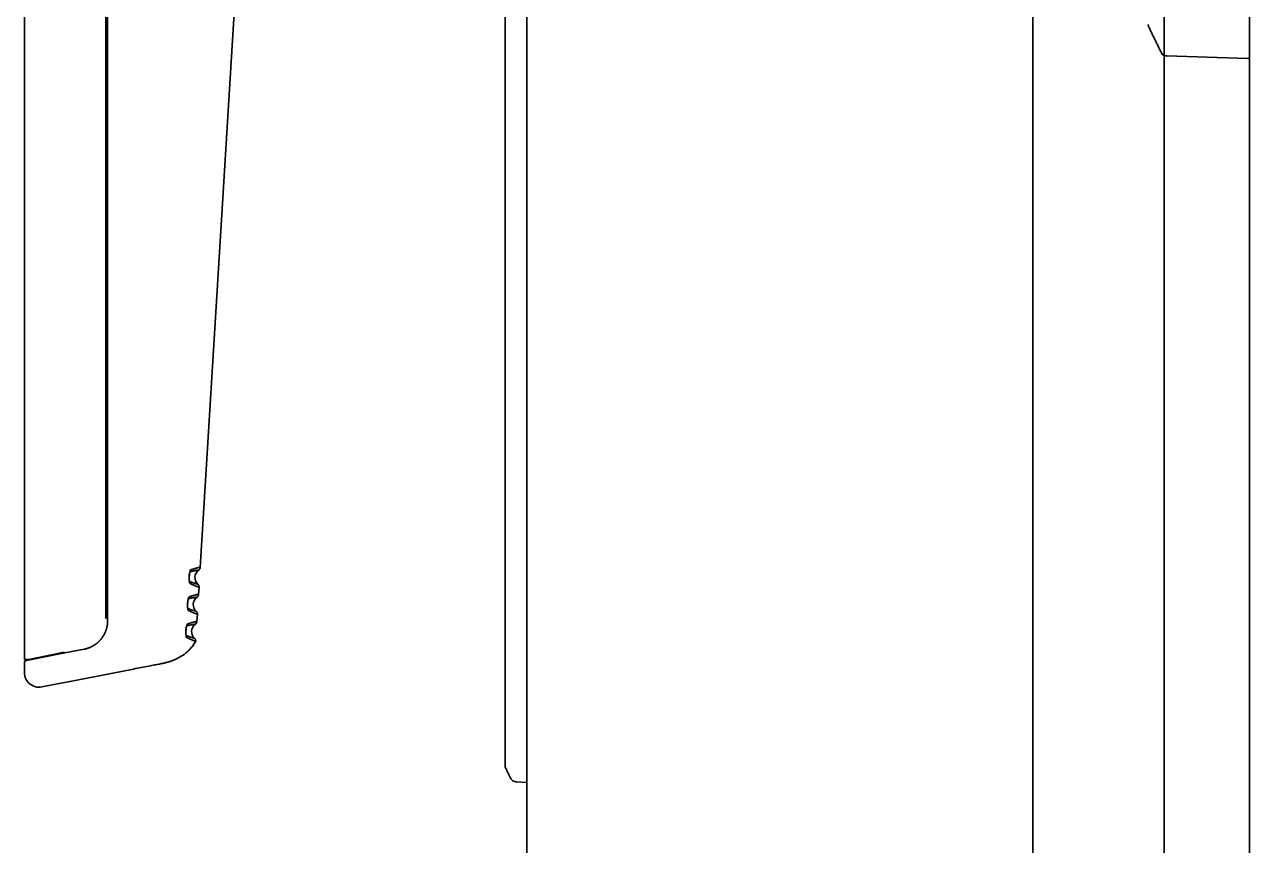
# Model space of a CAD drawing. Header units: inches. Extents: x 786 to 5593, y 691 to 5024.
# Drawn here: x 2058.7 to 2228.2, y 2994.7 to 3108.3 of the extents above; entities that cross this region are included whole.
import ezdxf

# ---------------------------------------------------------------- set-up
doc = ezdxf.new("R2010")
doc.units = ezdxf.units.IN
doc.layers.add('1', color=7, linetype='Continuous', true_color=0xffffff)

msp = doc.modelspace()

# ---------------------------------------------------------------- linework, layer by layer
at = {"layer": '1', "color": 7, "linetype": 'Continuous', "lineweight": 35}
for p, q in [((2128.22, 2811.65), (2128.22, 3496.16)), ((2198.22, 2811.65), (2198.22, 3496.16)), ((2228.22, 2767.25), (2228.22, 3482.86)), ((2216.42, 3221.73), (2216.42, 2913.65)), ((2058.72, 3020.45), (2058.72, 3196.15)), ((2069.97, 3190.51), (2069.97, 3026.09)), ((2069.99, 3190.51), (2069.99, 3026.09)), ((2070.22, 3190.25), (2070.22, 3025.78)), ((2125.22, 3014.79), (2125.22, 3176.24)), ((2083.04, 3033.17), (2088.64, 3124.83)), ((2227.96, 3103.58), (2216.8, 3103.97)), ((2125.16, 3061.03), (2125.22, 3061.03)), ((2125.16, 3052.45), (2125.22, 3052.45)), ((2125.16, 3052.43), (2125.22, 3052.43)), ((2125.16, 3036.55), (2125.22, 3036.55)), ((2082.81, 3029.43), (2082.87, 3030.45)), ((2082.58, 3025.68), (2082.64, 3026.71)), ((2064.2, 3021.42), (2059.31, 3020.45)), ((2059.45, 3020.39), (2064.31, 3021.33)), ((2066.98, 3021.85), (2064.31, 3021.33)), ((2058.72, 3020.45), (2059.31, 3020.45)), ((2058.72, 3020), (2058.72, 3018.6)), ((2059.45, 3020.39), (2058.96, 3020.3)), ((2073.82, 3019.11), (2065.96, 3017.58)), ((2065.96, 3017.58), (2061.1, 3016.64)), ((2125.22, 3007.47), (2125.22, 3014.79)), ((2125.22, 3012.33), (2125.16, 3012.33)), ((2125.16, 3007.94), (2125.22, 3007.94)), ((2128.22, 3003.41), (2126.81, 3003.48))]:
    msp.add_line(p, q, dxfattribs=at)
for centre, radius, start, end in [((2216.54, 3104.47), 0.5, 206.1336, 268), ((2227.97, 3103.83), 0.25, 268, 0), ((2083.55, 3031.77), 1.25, 125.4793, 227.4932), ((2083.32, 3028.03), 1.25, 125.4793, 227.4932), ((2083.09, 3024.29), 1.25, 125.4793, 227.4932), ((2059.02, 3020), 0.3, 101, 180), ((2060.72, 3018.6), 2, 180, 281)]:
    msp.add_arc(centre, radius, start, end, dxfattribs=at)
for points, degree in [([(2214.22, 3108.28), (2214.21, 3108.04), (2214.34, 3107.84)], 2), ([(2214.31, 3107.87), (2215.2, 3106.05), (2216.1, 3104.23)], 2), ([(2077.85, 3019.89), (2081.07, 3020.57), (2082.41, 3022.96)], 2), ([(2077.85, 3019.89), (2077.74, 3019.87), (2077.44, 3019.81), (2076.75, 3019.68), (2075.89, 3019.51), (2074.88, 3019.32), (2074.18, 3019.18), (2073.82, 3019.11)], 3), ([(2125.32, 3005.36), (2125.96, 3004.04)], 1)]:
    msp.add_open_spline(points, degree=degree, dxfattribs=at)
for points, knots in [([(2216.8, 3103.97), (2216.75, 3103.97), (2216.71, 3103.97), (2216.57, 3103.97), (2216.52, 3103.97), (2216.52, 3103.97)], [0, 0, 0, 0, 0.241525, 0.241525, 1, 1, 1, 1]), ([(2081.66, 3032.58), (2081.66, 3032.58), (2081.65, 3032.57), (2081.65, 3032.57), (2081.65, 3032.57), (2081.65, 3032.57), (2081.64, 3032.57), (2081.64, 3032.57), (2081.64, 3032.56), (2081.64, 3032.56), (2081.64, 3032.56), (2081.63, 3032.56), (2081.63, 3032.55), (2081.63, 3032.55), (2081.63, 3032.54), (2081.62, 3032.54), (2081.62, 3032.54), (2081.62, 3032.53), (2081.62, 3032.53), (2081.61, 3032.52), (2081.61, 3032.52), (2081.61, 3032.51), (2081.6, 3032.51), (2081.6, 3032.5), (2081.6, 3032.49), (2081.6, 3032.49), (2081.59, 3032.48), (2081.59, 3032.47), (2081.59, 3032.47), (2081.59, 3032.46), (2081.58, 3032.45), (2081.58, 3032.45), (2081.58, 3032.44), (2081.58, 3032.43), (2081.57, 3032.42), (2081.57, 3032.41), (2081.57, 3032.41), (2081.57, 3032.4), (2081.56, 3032.39), (2081.56, 3032.38), (2081.56, 3032.37), (2081.55, 3032.33), (2081.53, 3032.26), (2081.52, 3032.15), (2081.5, 3032.03), (2081.49, 3031.9), (2081.49, 3031.78), (2081.49, 3031.66), (2081.49, 3031.54), (2081.5, 3031.47), (2081.5, 3031.43), (2081.51, 3031.41), (2081.51, 3031.39), (2081.51, 3031.37), (2081.52, 3031.36), (2081.52, 3031.34), (2081.52, 3031.33), (2081.53, 3031.32), (2081.53, 3031.3), (2081.53, 3031.29), (2081.54, 3031.28), (2081.54, 3031.27), (2081.54, 3031.26), (2081.55, 3031.25), (2081.55, 3031.25), (2081.56, 3031.24), (2081.56, 3031.23), (2081.57, 3031.23), (2081.57, 3031.22), (2081.57, 3031.22), (2081.57, 3031.22)], [0, 0, 0, 0, 0.006014, 0.012012, 0.017995, 0.023965, 0.029923, 0.035871, 0.041809, 0.04774, 0.053663, 0.059582, 0.065497, 0.07141, 0.077322, 0.083234, 0.089148, 0.095065, 0.100986, 0.106913, 0.112847, 0.11879, 0.124742, 0.130704, 0.136679, 0.142667, 0.148669, 0.154687, 0.160722, 0.166774, 0.172846, 0.178937, 0.18505, 0.191185, 0.197343, 0.203525, 0.209732, 0.215965, 0.222225, 0.228513, 0.234831, 0.241177, 0.306172, 0.369923, 0.434708, 0.503216, 0.570835, 0.634921, 0.698038, 0.762347, 0.774764, 0.787076, 0.799289, 0.81141, 0.823447, 0.835409, 0.847303, 0.859138, 0.870923, 0.882667, 0.894379, 0.906069, 0.917747, 0.929423, 0.941106, 0.952808, 0.964538, 0.976307, 0.988124, 1, 1, 1, 1]), ([(2081.75, 3032.84), (2081.75, 3032.84), (2081.74, 3032.84), (2081.74, 3032.84), (2081.74, 3032.84), (2081.73, 3032.84), (2081.73, 3032.83), (2081.73, 3032.83), (2081.73, 3032.83), (2081.72, 3032.82), (2081.72, 3032.82), (2081.72, 3032.82), (2081.71, 3032.81), (2081.71, 3032.81), (2081.71, 3032.81), (2081.7, 3032.8), (2081.7, 3032.8), (2081.7, 3032.79), (2081.7, 3032.79), (2081.69, 3032.78), (2081.68, 3032.76), (2081.67, 3032.74), (2081.66, 3032.71), (2081.65, 3032.69), (2081.64, 3032.66), (2081.63, 3032.62), (2081.62, 3032.58), (2081.6, 3032.52), (2081.58, 3032.41), (2081.56, 3032.28), (2081.54, 3032.17), (2081.54, 3032.1), (2081.53, 3032.04), (2081.53, 3031.98), (2081.52, 3031.94), (2081.52, 3031.88), (2081.51, 3031.8), (2081.51, 3031.68), (2081.51, 3031.57), (2081.51, 3031.46), (2081.52, 3031.38), (2081.52, 3031.31), (2081.53, 3031.25), (2081.54, 3031.2), (2081.55, 3031.15), (2081.55, 3031.11), (2081.56, 3031.07), (2081.57, 3031.05), (2081.58, 3031.02), (2081.58, 3031.01), (2081.59, 3031), (2081.6, 3030.99), (2081.6, 3030.98), (2081.61, 3030.97), (2081.61, 3030.96), (2081.62, 3030.96), (2081.63, 3030.95), (2081.63, 3030.95), (2081.63, 3030.95)], [0, 0, 0, 0, 0.005436, 0.010843, 0.016224, 0.021579, 0.026909, 0.032217, 0.037502, 0.042767, 0.048013, 0.053239, 0.058449, 0.063642, 0.06882, 0.073984, 0.079134, 0.084272, 0.089399, 0.094515, 0.112726, 0.130866, 0.148959, 0.167029, 0.178431, 0.204469, 0.227274, 0.242355, 0.301657, 0.370744, 0.401155, 0.42821, 0.451917, 0.472287, 0.489333, 0.503063, 0.533121, 0.576902, 0.634503, 0.669215, 0.701872, 0.732439, 0.760898, 0.785344, 0.809729, 0.834074, 0.858412, 0.882789, 0.895773, 0.908459, 0.920854, 0.932966, 0.944802, 0.956368, 0.967667, 0.978705, 0.989482, 1, 1, 1, 1]), ([(2082.83, 3032.79), (2082.83, 3032.79), (2082.83, 3032.79), (2082.83, 3032.79), (2082.83, 3032.79), (2082.83, 3032.79), (2082.83, 3032.79), (2082.82, 3032.79), (2082.82, 3032.79), (2082.82, 3032.79), (2082.82, 3032.79), (2082.82, 3032.79), (2082.82, 3032.79), (2082.81, 3032.79), (2082.81, 3032.79), (2082.81, 3032.79), (2082.8, 3032.79), (2082.8, 3032.79), (2082.8, 3032.79), (2082.79, 3032.79), (2082.79, 3032.79), (2082.78, 3032.79), (2082.78, 3032.79), (2082.77, 3032.79), (2082.77, 3032.79), (2082.76, 3032.79), (2082.76, 3032.79), (2082.75, 3032.79), (2082.74, 3032.78), (2082.74, 3032.78), (2082.73, 3032.78), (2082.72, 3032.78), (2082.72, 3032.78), (2082.71, 3032.78), (2082.7, 3032.78), (2082.69, 3032.78), (2082.68, 3032.78), (2082.68, 3032.78), (2082.67, 3032.78), (2082.66, 3032.77), (2082.65, 3032.77), (2082.64, 3032.77), (2082.62, 3032.77), (2082.6, 3032.77), (2082.57, 3032.76), (2082.55, 3032.76), (2082.53, 3032.76), (2082.5, 3032.75), (2082.47, 3032.75), (2082.44, 3032.74), (2082.42, 3032.74), (2082.39, 3032.74), (2082.35, 3032.73), (2082.32, 3032.72), (2082.29, 3032.72), (2082.26, 3032.71), (2082.22, 3032.71), (2082.19, 3032.7), (2082.15, 3032.69), (2082.11, 3032.68), (2082.08, 3032.68), (2082.04, 3032.67), (2082, 3032.66), (2081.96, 3032.65), (2081.92, 3032.64), (2081.87, 3032.63), (2081.83, 3032.62), (2081.79, 3032.61), (2081.75, 3032.6), (2081.7, 3032.59), (2081.67, 3032.58), (2081.66, 3032.58)], [0, 0, 0, 0, 0.009914, 0.01984, 0.029779, 0.039731, 0.049695, 0.059673, 0.069662, 0.079665, 0.08968, 0.099708, 0.109748, 0.119802, 0.129868, 0.139946, 0.150037, 0.160141, 0.170258, 0.180387, 0.190529, 0.200683, 0.21085, 0.22103, 0.231222, 0.241427, 0.251645, 0.261875, 0.272118, 0.282373, 0.292641, 0.302922, 0.313215, 0.323521, 0.333839, 0.34417, 0.354514, 0.36487, 0.375239, 0.38562, 0.396014, 0.406421, 0.427901, 0.44931, 0.470645, 0.491909, 0.5131, 0.534218, 0.555264, 0.576238, 0.597139, 0.617967, 0.638724, 0.659408, 0.680019, 0.700558, 0.721025, 0.74142, 0.761743, 0.781993, 0.802171, 0.822277, 0.842311, 0.862274, 0.882164, 0.901982, 0.921729, 0.941404, 0.961008, 0.980539, 1, 1, 1, 1]), ([(2083.04, 3033.17), (2083.04, 3033.17), (2083.03, 3033.17), (2083.01, 3033.17), (2082.97, 3033.17), (2082.93, 3033.16), (2082.9, 3033.16), (2082.87, 3033.16), (2082.84, 3033.15), (2082.81, 3033.15), (2082.78, 3033.14), (2082.75, 3033.13), (2082.71, 3033.13), (2082.67, 3033.12), (2082.61, 3033.1), (2082.54, 3033.08), (2082.48, 3033.07), (2082.43, 3033.05), (2082.37, 3033.04), (2082.32, 3033.02), (2082.26, 3033), (2082.2, 3032.98), (2082.15, 3032.97), (2082.09, 3032.95), (2082.04, 3032.93), (2081.99, 3032.92), (2081.94, 3032.9), (2081.89, 3032.89), (2081.84, 3032.87), (2081.79, 3032.86), (2081.76, 3032.85), (2081.75, 3032.84)], [0, 0, 0, 0, 0.063616, 0.146789, 0.247998, 0.288909, 0.327071, 0.362475, 0.395117, 0.42499, 0.452091, 0.476419, 0.497971, 0.535514, 0.577254, 0.62319, 0.654872, 0.686334, 0.717576, 0.748599, 0.777126, 0.804516, 0.830769, 0.855887, 0.879872, 0.902723, 0.924442, 0.94503, 0.964485, 0.982809, 1, 1, 1, 1]), ([(2082.82, 3032.79), (2082.86, 3032.81), (2082.91, 3032.86), (2082.98, 3032.96), (2083.03, 3033.08), (2083.04, 3033.15), (2083.04, 3033.19)], [0, 0, 0, 0, 0.247554, 0.501069, 0.754118, 1, 1, 1, 1]), ([(2081.57, 3031.22), (2081.58, 3031.22), (2081.6, 3031.21), (2081.62, 3031.2), (2081.64, 3031.19), (2081.67, 3031.18), (2081.69, 3031.17), (2081.71, 3031.17), (2081.74, 3031.16), (2081.76, 3031.15), (2081.78, 3031.14), (2081.8, 3031.13), (2081.82, 3031.12), (2081.84, 3031.11), (2081.87, 3031.11), (2081.89, 3031.1), (2081.91, 3031.09), (2081.93, 3031.08), (2081.95, 3031.08), (2081.97, 3031.07), (2081.99, 3031.06), (2082.01, 3031.05), (2082.03, 3031.05), (2082.05, 3031.04), (2082.07, 3031.03), (2082.09, 3031.03), (2082.11, 3031.02), (2082.12, 3031.02), (2082.14, 3031.01), (2082.16, 3031), (2082.18, 3031), (2082.2, 3030.99), (2082.21, 3030.99), (2082.23, 3030.98), (2082.25, 3030.98), (2082.26, 3030.97), (2082.28, 3030.97), (2082.29, 3030.96), (2082.31, 3030.96), (2082.32, 3030.95), (2082.34, 3030.95), (2082.35, 3030.94), (2082.37, 3030.94), (2082.38, 3030.94), (2082.4, 3030.93), (2082.41, 3030.93), (2082.42, 3030.92), (2082.44, 3030.92), (2082.45, 3030.92), (2082.46, 3030.91), (2082.47, 3030.91), (2082.49, 3030.91), (2082.5, 3030.9), (2082.52, 3030.9), (2082.54, 3030.89), (2082.55, 3030.89), (2082.57, 3030.88), (2082.59, 3030.88), (2082.6, 3030.88), (2082.62, 3030.87), (2082.63, 3030.87), (2082.64, 3030.87), (2082.65, 3030.86), (2082.66, 3030.86), (2082.67, 3030.86), (2082.68, 3030.86), (2082.69, 3030.86), (2082.69, 3030.85), (2082.7, 3030.85), (2082.7, 3030.85), (2082.71, 3030.85), (2082.71, 3030.85), (2082.71, 3030.85), (2082.71, 3030.85), (2082.71, 3030.85)], [0, 0, 0, 0, 0.010633, 0.021283, 0.03195, 0.042635, 0.053337, 0.064056, 0.074792, 0.085546, 0.096317, 0.107105, 0.117911, 0.128734, 0.139574, 0.150432, 0.161307, 0.1722, 0.18311, 0.194037, 0.204982, 0.215944, 0.226924, 0.237921, 0.248936, 0.259968, 0.271017, 0.282084, 0.293169, 0.304271, 0.31539, 0.326527, 0.337681, 0.348853, 0.360042, 0.371249, 0.382473, 0.393715, 0.404975, 0.416252, 0.427546, 0.438858, 0.450187, 0.461534, 0.472899, 0.484281, 0.49568, 0.507097, 0.518532, 0.529984, 0.541453, 0.55294, 0.564445, 0.585465, 0.606457, 0.627421, 0.648358, 0.669267, 0.690148, 0.711001, 0.731826, 0.752623, 0.773392, 0.794134, 0.814847, 0.835532, 0.856189, 0.876818, 0.897419, 0.917992, 0.938536, 0.959052, 0.97954, 1, 1, 1, 1]), ([(2081.63, 3030.95), (2081.64, 3030.94), (2081.65, 3030.94), (2081.68, 3030.92), (2081.7, 3030.91), (2081.73, 3030.9), (2081.76, 3030.89), (2081.79, 3030.87), (2081.82, 3030.86), (2081.84, 3030.85), (2081.88, 3030.83), (2081.91, 3030.82), (2081.94, 3030.8), (2081.97, 3030.79), (2082, 3030.77), (2082.03, 3030.76), (2082.07, 3030.74), (2082.1, 3030.73), (2082.14, 3030.71), (2082.17, 3030.7), (2082.22, 3030.68), (2082.26, 3030.66), (2082.3, 3030.64), (2082.34, 3030.62), (2082.38, 3030.61), (2082.42, 3030.59), (2082.46, 3030.57), (2082.49, 3030.56), (2082.52, 3030.55), (2082.56, 3030.53), (2082.6, 3030.52), (2082.65, 3030.5), (2082.7, 3030.49), (2082.75, 3030.48), (2082.79, 3030.47), (2082.82, 3030.46), (2082.84, 3030.46), (2082.85, 3030.45), (2082.86, 3030.45), (2082.87, 3030.45), (2082.87, 3030.45), (2082.87, 3030.45), (2082.87, 3030.45), (2082.87, 3030.45)], [0, 0, 0, 0, 0.009664, 0.019825, 0.030484, 0.041639, 0.053291, 0.06544, 0.078086, 0.09123, 0.104871, 0.119008, 0.133643, 0.148775, 0.164403, 0.180528, 0.197148, 0.214265, 0.231877, 0.249984, 0.27514, 0.300204, 0.325175, 0.350052, 0.374834, 0.399349, 0.424084, 0.449039, 0.474212, 0.499602, 0.535236, 0.578001, 0.627884, 0.684879, 0.748984, 0.794417, 0.836578, 0.875469, 0.911095, 0.943458, 0.972557, 0.998392, 1, 1, 1, 1]), ([(2082.87, 3030.43), (2082.87, 3030.47), (2082.87, 3030.55), (2082.84, 3030.66), (2082.79, 3030.77), (2082.73, 3030.83), (2082.7, 3030.85)], [0, 0, 0, 0, 0.24588, 0.498929, 0.752444, 1, 1, 1, 1]), ([(2081.52, 3029.1), (2081.52, 3029.1), (2081.52, 3029.1), (2081.51, 3029.1), (2081.51, 3029.09), (2081.51, 3029.09), (2081.5, 3029.09), (2081.5, 3029.09), (2081.5, 3029.08), (2081.49, 3029.08), (2081.49, 3029.08), (2081.49, 3029.08), (2081.48, 3029.07), (2081.48, 3029.07), (2081.48, 3029.06), (2081.48, 3029.06), (2081.47, 3029.05), (2081.47, 3029.05), (2081.47, 3029.04), (2081.46, 3029.04), (2081.45, 3029.02), (2081.44, 3029), (2081.43, 3028.97), (2081.42, 3028.95), (2081.41, 3028.92), (2081.4, 3028.88), (2081.39, 3028.84), (2081.37, 3028.78), (2081.35, 3028.67), (2081.33, 3028.54), (2081.32, 3028.43), (2081.31, 3028.36), (2081.3, 3028.3), (2081.3, 3028.24), (2081.29, 3028.19), (2081.29, 3028.14), (2081.29, 3028.06), (2081.28, 3027.94), (2081.28, 3027.82), (2081.29, 3027.72), (2081.29, 3027.64), (2081.3, 3027.57), (2081.3, 3027.51), (2081.31, 3027.46), (2081.32, 3027.41), (2081.33, 3027.37), (2081.33, 3027.33), (2081.34, 3027.3), (2081.35, 3027.28), (2081.36, 3027.27), (2081.36, 3027.25), (2081.37, 3027.24), (2081.37, 3027.23), (2081.38, 3027.23), (2081.38, 3027.22), (2081.39, 3027.21), (2081.4, 3027.21), (2081.4, 3027.21), (2081.4, 3027.2)], [0, 0, 0, 0, 0.005436, 0.010843, 0.016224, 0.021579, 0.026909, 0.032217, 0.037502, 0.042767, 0.048013, 0.053239, 0.058449, 0.063642, 0.06882, 0.073984, 0.079134, 0.084272, 0.089399, 0.094515, 0.112726, 0.130866, 0.148959, 0.167029, 0.178431, 0.204469, 0.227274, 0.242355, 0.301657, 0.370744, 0.401155, 0.42821, 0.451917, 0.472287, 0.489333, 0.503063, 0.533121, 0.576902, 0.634503, 0.669215, 0.701872, 0.732439, 0.760898, 0.785344, 0.809729, 0.834074, 0.858412, 0.882789, 0.895773, 0.908459, 0.920854, 0.932966, 0.944802, 0.956368, 0.967667, 0.978705, 0.989482, 1, 1, 1, 1]), ([(2082.6, 3029.05), (2082.6, 3029.05), (2082.6, 3029.05), (2082.6, 3029.05), (2082.6, 3029.05), (2082.6, 3029.05), (2082.6, 3029.05), (2082.6, 3029.05), (2082.59, 3029.05), (2082.59, 3029.05), (2082.59, 3029.05), (2082.59, 3029.05), (2082.59, 3029.05), (2082.58, 3029.05), (2082.58, 3029.05), (2082.58, 3029.05), (2082.57, 3029.05), (2082.57, 3029.05), (2082.57, 3029.05), (2082.56, 3029.05), (2082.56, 3029.05), (2082.55, 3029.05), (2082.55, 3029.05), (2082.54, 3029.05), (2082.54, 3029.04), (2082.53, 3029.04), (2082.53, 3029.04), (2082.52, 3029.04), (2082.52, 3029.04), (2082.51, 3029.04), (2082.5, 3029.04), (2082.5, 3029.04), (2082.49, 3029.04), (2082.48, 3029.04), (2082.47, 3029.04), (2082.46, 3029.04), (2082.46, 3029.03), (2082.45, 3029.03), (2082.44, 3029.03), (2082.43, 3029.03), (2082.42, 3029.03), (2082.41, 3029.03), (2082.39, 3029.03), (2082.37, 3029.02), (2082.35, 3029.02), (2082.32, 3029.02), (2082.3, 3029.01), (2082.27, 3029.01), (2082.24, 3029.01), (2082.22, 3029), (2082.19, 3029), (2082.16, 3028.99), (2082.13, 3028.99), (2082.09, 3028.98), (2082.06, 3028.98), (2082.03, 3028.97), (2081.99, 3028.96), (2081.96, 3028.96), (2081.92, 3028.95), (2081.88, 3028.94), (2081.85, 3028.93), (2081.81, 3028.93), (2081.77, 3028.92), (2081.73, 3028.91), (2081.69, 3028.9), (2081.65, 3028.89), (2081.6, 3028.88), (2081.56, 3028.87), (2081.52, 3028.86), (2081.47, 3028.85), (2081.44, 3028.84), (2081.43, 3028.83)], [0, 0, 0, 0, 0.009915, 0.019843, 0.029783, 0.039737, 0.049702, 0.059681, 0.069672, 0.079675, 0.089691, 0.09972, 0.109762, 0.119816, 0.129882, 0.139961, 0.150053, 0.160158, 0.170275, 0.180404, 0.190546, 0.200701, 0.210868, 0.221048, 0.231241, 0.241446, 0.251663, 0.261894, 0.272136, 0.282391, 0.292659, 0.30294, 0.313232, 0.323538, 0.333856, 0.344186, 0.354529, 0.364885, 0.375253, 0.385633, 0.396026, 0.406432, 0.427893, 0.449284, 0.470603, 0.491852, 0.513029, 0.534135, 0.55517, 0.576133, 0.597026, 0.617848, 0.638598, 0.659278, 0.679887, 0.700424, 0.720891, 0.741286, 0.761611, 0.781865, 0.802048, 0.822161, 0.842203, 0.862174, 0.882074, 0.901904, 0.921664, 0.941353, 0.960972, 0.980521, 1, 1, 1, 1]), ([(2082.81, 3029.43), (2082.81, 3029.43), (2082.81, 3029.43), (2082.8, 3029.43), (2082.78, 3029.43), (2082.74, 3029.43), (2082.7, 3029.42), (2082.67, 3029.42), (2082.64, 3029.41), (2082.61, 3029.41), (2082.57, 3029.4), (2082.54, 3029.4), (2082.51, 3029.39), (2082.48, 3029.38), (2082.43, 3029.37), (2082.37, 3029.36), (2082.31, 3029.34), (2082.25, 3029.32), (2082.2, 3029.31), (2082.14, 3029.29), (2082.08, 3029.28), (2082.03, 3029.26), (2081.97, 3029.24), (2081.92, 3029.22), (2081.86, 3029.21), (2081.81, 3029.19), (2081.76, 3029.17), (2081.7, 3029.16), (2081.66, 3029.14), (2081.61, 3029.13), (2081.56, 3029.11), (2081.53, 3029.1), (2081.52, 3029.1)], [0, 0, 0, 0, 0.001602, 0.066958, 0.150086, 0.251008, 0.291907, 0.330029, 0.365374, 0.397941, 0.42773, 0.454736, 0.478959, 0.500395, 0.537842, 0.57943, 0.625165, 0.656698, 0.68802, 0.719127, 0.750018, 0.778456, 0.805755, 0.831912, 0.856927, 0.880798, 0.903526, 0.925109, 0.945548, 0.964843, 0.982993, 1, 1, 1, 1]), ([(2082.59, 3029.05), (2082.63, 3029.07), (2082.69, 3029.12), (2082.75, 3029.22), (2082.8, 3029.33), (2082.81, 3029.41), (2082.81, 3029.45)], [0, 0, 0, 0, 0.247554, 0.501069, 0.754118, 1, 1, 1, 1]), ([(2081.43, 3028.83), (2081.43, 3028.83), (2081.43, 3028.83), (2081.42, 3028.83), (2081.42, 3028.83), (2081.42, 3028.83), (2081.42, 3028.83), (2081.41, 3028.82), (2081.41, 3028.82), (2081.41, 3028.82), (2081.41, 3028.82), (2081.4, 3028.81), (2081.4, 3028.81), (2081.4, 3028.81), (2081.4, 3028.8), (2081.39, 3028.8), (2081.39, 3028.79), (2081.39, 3028.79), (2081.39, 3028.78), (2081.38, 3028.78), (2081.38, 3028.77), (2081.38, 3028.77), (2081.38, 3028.76), (2081.37, 3028.76), (2081.37, 3028.75), (2081.37, 3028.74), (2081.37, 3028.74), (2081.36, 3028.73), (2081.36, 3028.72), (2081.36, 3028.72), (2081.36, 3028.71), (2081.35, 3028.7), (2081.35, 3028.69), (2081.35, 3028.69), (2081.35, 3028.68), (2081.34, 3028.67), (2081.34, 3028.66), (2081.34, 3028.65), (2081.34, 3028.65), (2081.33, 3028.64), (2081.33, 3028.63), (2081.32, 3028.59), (2081.31, 3028.52), (2081.29, 3028.41), (2081.27, 3028.28), (2081.26, 3028.16), (2081.26, 3028.03), (2081.26, 3027.91), (2081.26, 3027.8), (2081.27, 3027.73), (2081.28, 3027.68), (2081.28, 3027.66), (2081.28, 3027.65), (2081.28, 3027.63), (2081.29, 3027.62), (2081.29, 3027.6), (2081.29, 3027.59), (2081.3, 3027.57), (2081.3, 3027.56), (2081.3, 3027.55), (2081.31, 3027.54), (2081.31, 3027.53), (2081.32, 3027.52), (2081.32, 3027.51), (2081.32, 3027.5), (2081.33, 3027.5), (2081.33, 3027.49), (2081.34, 3027.49), (2081.34, 3027.48), (2081.34, 3027.48), (2081.34, 3027.48)], [0, 0, 0, 0, 0.006014, 0.012012, 0.017995, 0.023965, 0.029923, 0.035871, 0.041809, 0.04774, 0.053663, 0.059582, 0.065497, 0.07141, 0.077322, 0.083234, 0.089148, 0.095065, 0.100986, 0.106913, 0.112847, 0.11879, 0.124742, 0.130704, 0.136679, 0.142667, 0.148669, 0.154687, 0.160722, 0.166774, 0.172846, 0.178937, 0.18505, 0.191185, 0.197343, 0.203525, 0.209732, 0.215965, 0.222225, 0.228513, 0.234831, 0.241177, 0.306172, 0.369923, 0.434708, 0.503216, 0.570835, 0.634921, 0.698038, 0.762347, 0.774764, 0.787076, 0.799289, 0.81141, 0.823447, 0.835409, 0.847303, 0.859138, 0.870923, 0.882667, 0.894379, 0.906069, 0.917747, 0.929423, 0.941106, 0.952808, 0.964538, 0.976307, 0.988124, 1, 1, 1, 1]), ([(2081.34, 3027.48), (2081.35, 3027.48), (2081.37, 3027.47), (2081.39, 3027.46), (2081.41, 3027.45), (2081.44, 3027.44), (2081.46, 3027.43), (2081.48, 3027.42), (2081.51, 3027.41), (2081.53, 3027.4), (2081.55, 3027.4), (2081.57, 3027.39), (2081.59, 3027.38), (2081.62, 3027.37), (2081.64, 3027.36), (2081.66, 3027.36), (2081.68, 3027.35), (2081.7, 3027.34), (2081.72, 3027.33), (2081.74, 3027.33), (2081.76, 3027.32), (2081.78, 3027.31), (2081.8, 3027.3), (2081.82, 3027.3), (2081.84, 3027.29), (2081.86, 3027.29), (2081.88, 3027.28), (2081.89, 3027.27), (2081.91, 3027.27), (2081.93, 3027.26), (2081.95, 3027.26), (2081.97, 3027.25), (2081.98, 3027.24), (2082, 3027.24), (2082.02, 3027.23), (2082.03, 3027.23), (2082.05, 3027.22), (2082.06, 3027.22), (2082.08, 3027.21), (2082.1, 3027.21), (2082.11, 3027.2), (2082.13, 3027.2), (2082.14, 3027.2), (2082.15, 3027.19), (2082.17, 3027.19), (2082.18, 3027.18), (2082.19, 3027.18), (2082.21, 3027.18), (2082.22, 3027.17), (2082.23, 3027.17), (2082.24, 3027.17), (2082.26, 3027.16), (2082.27, 3027.16), (2082.29, 3027.16), (2082.31, 3027.15), (2082.33, 3027.15), (2082.34, 3027.14), (2082.36, 3027.14), (2082.37, 3027.13), (2082.39, 3027.13), (2082.4, 3027.13), (2082.41, 3027.12), (2082.42, 3027.12), (2082.43, 3027.12), (2082.44, 3027.12), (2082.45, 3027.11), (2082.46, 3027.11), (2082.46, 3027.11), (2082.47, 3027.11), (2082.47, 3027.11), (2082.48, 3027.11), (2082.48, 3027.11), (2082.48, 3027.11), (2082.48, 3027.11), (2082.48, 3027.11)], [0, 0, 0, 0, 0.010623, 0.021263, 0.031921, 0.042596, 0.05329, 0.064001, 0.074729, 0.085476, 0.09624, 0.107021, 0.117821, 0.128638, 0.139473, 0.150326, 0.161197, 0.172085, 0.182992, 0.193916, 0.204858, 0.215817, 0.226795, 0.23779, 0.248804, 0.259835, 0.270884, 0.281951, 0.293035, 0.304138, 0.315259, 0.326397, 0.337553, 0.348727, 0.35992, 0.37113, 0.382357, 0.393603, 0.404867, 0.416149, 0.427448, 0.438766, 0.450101, 0.461454, 0.472826, 0.484215, 0.495622, 0.507047, 0.51849, 0.529951, 0.54143, 0.552926, 0.564441, 0.585467, 0.606465, 0.627434, 0.648375, 0.669288, 0.690172, 0.711027, 0.731855, 0.752653, 0.773423, 0.794165, 0.814877, 0.835562, 0.856217, 0.876844, 0.897442, 0.918011, 0.938552, 0.959063, 0.979546, 1, 1, 1, 1]), ([(2081.4, 3027.23), (2081.4, 3027.27), (2081.4, 3027.36), (2081.37, 3027.44), (2081.34, 3027.48)], [0, 0, 0, 0, 0.432011, 1, 1, 1, 1]), ([(2066.98, 3021.85), (2066.99, 3021.86), (2067.02, 3021.86), (2067.05, 3021.87), (2067.08, 3021.87), (2067.11, 3021.88), (2067.14, 3021.89), (2067.18, 3021.9), (2067.21, 3021.91), (2067.24, 3021.91), (2067.27, 3021.92), (2067.3, 3021.93), (2067.33, 3021.94), (2067.36, 3021.95), (2067.39, 3021.96), (2067.43, 3021.97), (2067.46, 3021.98), (2067.49, 3021.99), (2067.52, 3022), (2067.55, 3022.01), (2067.58, 3022.02), (2067.61, 3022.03), (2067.64, 3022.04), (2067.67, 3022.05), (2067.7, 3022.06), (2067.73, 3022.08), (2067.76, 3022.09), (2067.78, 3022.1), (2067.81, 3022.11), (2067.84, 3022.12), (2067.87, 3022.14), (2067.9, 3022.15), (2067.93, 3022.16), (2067.96, 3022.18), (2067.98, 3022.19), (2068.01, 3022.21), (2068.04, 3022.22), (2068.07, 3022.23), (2068.09, 3022.25), (2068.12, 3022.26), (2068.15, 3022.28), (2068.18, 3022.29), (2068.2, 3022.31), (2068.23, 3022.32), (2068.26, 3022.34), (2068.28, 3022.35), (2068.31, 3022.37), (2068.33, 3022.39), (2068.36, 3022.4), (2068.39, 3022.42), (2068.41, 3022.43), (2068.44, 3022.45), (2068.46, 3022.47), (2068.49, 3022.49), (2068.51, 3022.5), (2068.54, 3022.52), (2068.56, 3022.54), (2068.58, 3022.56), (2068.61, 3022.57), (2068.63, 3022.59), (2068.66, 3022.61), (2068.68, 3022.63), (2068.7, 3022.65), (2068.73, 3022.66), (2068.75, 3022.68), (2068.77, 3022.7), (2068.79, 3022.72), (2068.82, 3022.74), (2068.84, 3022.76), (2068.86, 3022.78), (2068.88, 3022.8), (2068.91, 3022.82), (2068.93, 3022.84), (2068.95, 3022.86), (2068.97, 3022.88), (2068.99, 3022.9), (2069.01, 3022.92), (2069.03, 3022.94), (2069.05, 3022.96), (2069.07, 3022.98), (2069.09, 3023), (2069.11, 3023.02), (2069.13, 3023.04), (2069.15, 3023.06), (2069.17, 3023.08), (2069.19, 3023.1), (2069.21, 3023.12), (2069.23, 3023.14), (2069.25, 3023.17), (2069.26, 3023.19), (2069.28, 3023.21), (2069.3, 3023.23), (2069.32, 3023.25), (2069.34, 3023.27), (2069.35, 3023.3), (2069.37, 3023.32), (2069.39, 3023.34), (2069.41, 3023.36), (2069.42, 3023.38), (2069.44, 3023.41), (2069.45, 3023.43), (2069.47, 3023.45), (2069.49, 3023.47), (2069.5, 3023.5), (2069.52, 3023.52), (2069.53, 3023.54), (2069.55, 3023.56), (2069.56, 3023.59), (2069.58, 3023.61), (2069.59, 3023.63), (2069.61, 3023.66), (2069.62, 3023.68), (2069.64, 3023.7), (2069.65, 3023.72), (2069.66, 3023.75), (2069.68, 3023.77), (2069.69, 3023.79), (2069.7, 3023.82), (2069.72, 3023.84), (2069.73, 3023.86), (2069.74, 3023.89), (2069.76, 3023.91), (2069.77, 3023.93), (2069.78, 3023.96), (2069.79, 3023.98), (2069.8, 3024), (2069.82, 3024.03), (2069.83, 3024.05), (2069.84, 3024.08), (2069.85, 3024.1), (2069.86, 3024.12), (2069.87, 3024.15), (2069.88, 3024.17), (2069.89, 3024.19), (2069.9, 3024.22), (2069.91, 3024.24), (2069.92, 3024.26), (2069.93, 3024.29), (2069.94, 3024.31), (2069.95, 3024.34), (2069.96, 3024.36), (2069.97, 3024.38), (2069.98, 3024.41), (2069.99, 3024.43), (2069.99, 3024.46), (2070, 3024.48), (2070.01, 3024.5), (2070.02, 3024.53), (2070.03, 3024.55), (2070.03, 3024.57), (2070.04, 3024.6), (2070.05, 3024.62), (2070.06, 3024.65), (2070.06, 3024.67), (2070.07, 3024.69), (2070.08, 3024.72), (2070.08, 3024.74), (2070.09, 3024.76), (2070.09, 3024.79), (2070.1, 3024.81), (2070.11, 3024.84), (2070.11, 3024.86), (2070.12, 3024.88), (2070.12, 3024.91), (2070.13, 3024.93), (2070.13, 3024.95), (2070.14, 3024.98), (2070.14, 3025), (2070.15, 3025.02), (2070.15, 3025.05), (2070.16, 3025.07), (2070.16, 3025.1), (2070.16, 3025.12), (2070.17, 3025.14), (2070.17, 3025.17), (2070.18, 3025.19), (2070.18, 3025.21), (2070.18, 3025.24), (2070.19, 3025.26), (2070.19, 3025.28), (2070.19, 3025.3), (2070.19, 3025.33), (2070.2, 3025.35), (2070.2, 3025.37), (2070.2, 3025.4), (2070.2, 3025.42), (2070.21, 3025.44), (2070.21, 3025.47), (2070.21, 3025.49), (2070.21, 3025.51), (2070.21, 3025.53), (2070.21, 3025.56), (2070.21, 3025.58), (2070.22, 3025.6), (2070.22, 3025.62), (2070.22, 3025.65), (2070.22, 3025.67), (2070.22, 3025.69), (2070.22, 3025.71), (2070.22, 3025.74), (2070.22, 3025.76), (2070.22, 3025.77), (2070.22, 3025.78)], [0, 0, 0, 0, 0.005975, 0.01194, 0.017896, 0.023841, 0.029777, 0.035703, 0.041619, 0.047525, 0.053422, 0.059309, 0.065186, 0.071053, 0.07691, 0.082758, 0.088595, 0.094423, 0.100242, 0.10605, 0.111848, 0.117637, 0.123416, 0.129185, 0.134945, 0.140694, 0.146434, 0.152164, 0.157884, 0.163594, 0.169295, 0.174985, 0.180666, 0.186337, 0.191999, 0.19765, 0.203292, 0.208924, 0.214546, 0.220158, 0.225761, 0.231353, 0.236936, 0.242509, 0.248073, 0.253626, 0.25917, 0.264704, 0.270228, 0.275742, 0.281247, 0.286741, 0.292226, 0.297701, 0.303166, 0.308622, 0.314068, 0.319504, 0.32493, 0.330346, 0.335752, 0.341149, 0.346536, 0.351913, 0.35728, 0.362638, 0.367986, 0.373323, 0.378651, 0.38397, 0.389278, 0.394577, 0.399866, 0.405145, 0.410414, 0.415674, 0.420923, 0.426163, 0.431393, 0.436614, 0.441824, 0.447025, 0.452216, 0.457397, 0.462568, 0.46773, 0.472881, 0.478023, 0.483155, 0.488278, 0.49339, 0.498493, 0.503586, 0.508669, 0.513742, 0.518806, 0.52386, 0.528904, 0.533938, 0.538962, 0.543977, 0.548981, 0.553976, 0.558961, 0.563937, 0.568902, 0.573858, 0.578804, 0.58374, 0.588667, 0.593583, 0.59849, 0.603387, 0.608274, 0.613152, 0.618019, 0.622877, 0.627725, 0.632563, 0.637392, 0.64221, 0.647019, 0.651818, 0.656607, 0.661387, 0.666156, 0.670916, 0.675666, 0.680407, 0.685137, 0.689858, 0.694569, 0.69927, 0.703961, 0.708643, 0.713314, 0.717976, 0.722628, 0.727271, 0.731903, 0.736526, 0.741139, 0.745742, 0.750335, 0.754919, 0.759493, 0.764057, 0.768611, 0.773155, 0.77769, 0.782215, 0.78673, 0.791235, 0.795731, 0.800216, 0.804692, 0.809158, 0.813614, 0.818061, 0.822498, 0.826925, 0.831342, 0.835749, 0.840147, 0.844534, 0.848912, 0.85328, 0.857639, 0.861987, 0.866326, 0.870655, 0.874974, 0.879284, 0.883584, 0.887873, 0.892154, 0.896424, 0.900684, 0.904935, 0.909176, 0.913407, 0.917628, 0.92184, 0.926042, 0.930234, 0.934416, 0.938588, 0.942751, 0.946904, 0.951047, 0.95518, 0.959303, 0.963417, 0.967521, 0.971615, 0.9757, 0.979774, 0.983839, 0.987894, 0.991939, 0.995974, 1, 1, 1, 1]), ([(2082.58, 3025.68), (2082.58, 3025.68), (2082.58, 3025.68), (2082.57, 3025.68), (2082.55, 3025.68), (2082.51, 3025.68), (2082.47, 3025.68), (2082.44, 3025.67), (2082.41, 3025.67), (2082.38, 3025.66), (2082.34, 3025.66), (2082.31, 3025.65), (2082.29, 3025.65), (2082.25, 3025.64), (2082.21, 3025.63), (2082.15, 3025.61), (2082.08, 3025.6), (2082.02, 3025.58), (2081.97, 3025.57), (2081.91, 3025.55), (2081.86, 3025.53), (2081.8, 3025.51), (2081.74, 3025.5), (2081.69, 3025.48), (2081.63, 3025.46), (2081.58, 3025.45), (2081.53, 3025.43), (2081.48, 3025.42), (2081.43, 3025.4), (2081.38, 3025.38), (2081.33, 3025.37), (2081.3, 3025.36), (2081.29, 3025.36)], [0, 0, 0, 0, 0.001602, 0.066958, 0.150086, 0.251008, 0.291907, 0.330029, 0.365374, 0.397941, 0.42773, 0.454736, 0.478959, 0.500395, 0.537842, 0.57943, 0.625165, 0.656698, 0.68802, 0.719127, 0.750018, 0.778456, 0.805755, 0.831912, 0.856927, 0.880798, 0.903526, 0.925109, 0.945548, 0.964843, 0.982993, 1, 1, 1, 1]), ([(2081.4, 3027.2), (2081.41, 3027.2), (2081.43, 3027.19), (2081.45, 3027.18), (2081.48, 3027.17), (2081.5, 3027.16), (2081.53, 3027.14), (2081.56, 3027.13), (2081.59, 3027.12), (2081.62, 3027.1), (2081.65, 3027.09), (2081.68, 3027.07), (2081.71, 3027.06), (2081.74, 3027.04), (2081.78, 3027.03), (2081.81, 3027.02), (2081.84, 3027), (2081.88, 3026.98), (2081.91, 3026.97), (2081.95, 3026.95), (2081.99, 3026.93), (2082.03, 3026.91), (2082.08, 3026.9), (2082.12, 3026.88), (2082.16, 3026.86), (2082.19, 3026.85), (2082.23, 3026.83), (2082.26, 3026.82), (2082.3, 3026.8), (2082.33, 3026.79), (2082.38, 3026.78), (2082.42, 3026.76), (2082.47, 3026.75), (2082.52, 3026.73), (2082.56, 3026.72), (2082.59, 3026.72), (2082.61, 3026.71), (2082.62, 3026.71), (2082.63, 3026.71), (2082.64, 3026.71), (2082.64, 3026.71), (2082.64, 3026.71), (2082.64, 3026.71)], [0, 0, 0, 0, 0.009776, 0.020045, 0.030807, 0.042062, 0.05381, 0.06605, 0.078784, 0.092011, 0.10573, 0.119942, 0.134648, 0.149847, 0.165539, 0.181725, 0.198405, 0.215579, 0.233249, 0.251413, 0.276691, 0.301871, 0.326953, 0.351937, 0.376823, 0.401401, 0.426212, 0.451256, 0.476534, 0.502044, 0.537862, 0.580782, 0.630794, 0.687881, 0.752015, 0.797607, 0.839875, 0.878828, 0.914472, 0.946815, 0.975861, 1, 1, 1, 1]), ([(2082.37, 3025.3), (2082.4, 3025.33), (2082.46, 3025.38), (2082.53, 3025.48), (2082.57, 3025.59), (2082.58, 3025.67), (2082.58, 3025.71)], [0, 0, 0, 0, 0.247554, 0.501069, 0.754118, 1, 1, 1, 1]), ([(2082.64, 3026.69), (2082.64, 3026.73), (2082.64, 3026.8), (2082.61, 3026.92), (2082.56, 3027.03), (2082.51, 3027.08), (2082.48, 3027.11)], [0, 0, 0, 0, 0.24588, 0.498929, 0.752444, 1, 1, 1, 1]), ([(2081.2, 3025.09), (2081.2, 3025.09), (2081.2, 3025.09), (2081.19, 3025.09), (2081.19, 3025.09), (2081.19, 3025.08), (2081.19, 3025.08), (2081.18, 3025.08), (2081.18, 3025.08), (2081.18, 3025.08), (2081.18, 3025.07), (2081.17, 3025.07), (2081.17, 3025.07), (2081.17, 3025.06), (2081.17, 3025.06), (2081.16, 3025.05), (2081.16, 3025.05), (2081.16, 3025.05), (2081.16, 3025.04), (2081.15, 3025.04), (2081.15, 3025.03), (2081.15, 3025.03), (2081.15, 3025.02), (2081.14, 3025.01), (2081.14, 3025.01), (2081.14, 3025), (2081.14, 3024.99), (2081.13, 3024.99), (2081.13, 3024.98), (2081.13, 3024.97), (2081.13, 3024.97), (2081.12, 3024.96), (2081.12, 3024.95), (2081.12, 3024.94), (2081.12, 3024.94), (2081.11, 3024.93), (2081.11, 3024.92), (2081.11, 3024.91), (2081.11, 3024.9), (2081.1, 3024.89), (2081.1, 3024.88), (2081.09, 3024.85), (2081.08, 3024.77), (2081.06, 3024.66), (2081.04, 3024.54), (2081.03, 3024.42), (2081.03, 3024.29), (2081.03, 3024.17), (2081.03, 3024.06), (2081.04, 3023.98), (2081.05, 3023.94), (2081.05, 3023.92), (2081.05, 3023.9), (2081.05, 3023.89), (2081.06, 3023.87), (2081.06, 3023.86), (2081.06, 3023.84), (2081.07, 3023.83), (2081.07, 3023.82), (2081.08, 3023.81), (2081.08, 3023.79), (2081.08, 3023.78), (2081.09, 3023.78), (2081.09, 3023.77), (2081.09, 3023.76), (2081.1, 3023.75), (2081.1, 3023.75), (2081.11, 3023.74), (2081.11, 3023.74), (2081.11, 3023.74), (2081.12, 3023.74)], [0, 0, 0, 0, 0.006014, 0.012012, 0.017995, 0.023965, 0.029923, 0.035871, 0.041809, 0.04774, 0.053663, 0.059582, 0.065497, 0.07141, 0.077322, 0.083234, 0.089148, 0.095065, 0.100986, 0.106913, 0.112847, 0.11879, 0.124742, 0.130704, 0.136679, 0.142667, 0.148669, 0.154687, 0.160722, 0.166774, 0.172846, 0.178937, 0.18505, 0.191185, 0.197343, 0.203525, 0.209732, 0.215965, 0.222225, 0.228513, 0.234831, 0.241177, 0.306172, 0.369923, 0.434708, 0.503216, 0.570835, 0.634921, 0.698038, 0.762347, 0.774764, 0.787076, 0.799289, 0.81141, 0.823447, 0.835409, 0.847303, 0.859138, 0.870923, 0.882667, 0.894379, 0.906069, 0.917747, 0.929423, 0.941106, 0.952808, 0.964538, 0.976307, 0.988124, 1, 1, 1, 1]), ([(2081.29, 3025.36), (2081.29, 3025.36), (2081.29, 3025.35), (2081.28, 3025.35), (2081.28, 3025.35), (2081.28, 3025.35), (2081.27, 3025.35), (2081.27, 3025.34), (2081.27, 3025.34), (2081.26, 3025.34), (2081.26, 3025.34), (2081.26, 3025.33), (2081.26, 3025.33), (2081.25, 3025.32), (2081.25, 3025.32), (2081.25, 3025.32), (2081.24, 3025.31), (2081.24, 3025.31), (2081.24, 3025.3), (2081.23, 3025.29), (2081.22, 3025.28), (2081.21, 3025.25), (2081.2, 3025.23), (2081.19, 3025.2), (2081.18, 3025.17), (2081.17, 3025.14), (2081.16, 3025.1), (2081.14, 3025.03), (2081.12, 3024.93), (2081.1, 3024.8), (2081.09, 3024.69), (2081.08, 3024.62), (2081.07, 3024.55), (2081.07, 3024.5), (2081.06, 3024.45), (2081.06, 3024.4), (2081.06, 3024.32), (2081.05, 3024.2), (2081.05, 3024.08), (2081.06, 3023.97), (2081.06, 3023.9), (2081.07, 3023.83), (2081.07, 3023.77), (2081.08, 3023.71), (2081.09, 3023.67), (2081.1, 3023.63), (2081.11, 3023.59), (2081.11, 3023.56), (2081.12, 3023.54), (2081.13, 3023.52), (2081.13, 3023.51), (2081.14, 3023.5), (2081.14, 3023.49), (2081.15, 3023.48), (2081.16, 3023.48), (2081.16, 3023.47), (2081.17, 3023.46), (2081.17, 3023.46), (2081.17, 3023.46)], [0, 0, 0, 0, 0.005436, 0.010843, 0.016224, 0.021579, 0.026909, 0.032217, 0.037502, 0.042767, 0.048013, 0.053239, 0.058449, 0.063642, 0.06882, 0.073984, 0.079134, 0.084272, 0.089399, 0.094515, 0.112726, 0.130866, 0.148959, 0.167029, 0.178431, 0.204469, 0.227274, 0.242355, 0.301657, 0.370744, 0.401155, 0.42821, 0.451917, 0.472287, 0.489333, 0.503063, 0.533121, 0.576902, 0.634503, 0.669215, 0.701872, 0.732439, 0.760898, 0.785344, 0.809729, 0.834074, 0.858412, 0.882789, 0.895773, 0.908459, 0.920854, 0.932966, 0.944802, 0.956368, 0.967667, 0.978705, 0.989482, 1, 1, 1, 1]), ([(2082.37, 3025.31), (2082.37, 3025.31), (2082.37, 3025.31), (2082.37, 3025.31), (2082.37, 3025.31), (2082.37, 3025.31), (2082.37, 3025.31), (2082.37, 3025.31), (2082.36, 3025.31), (2082.36, 3025.31), (2082.36, 3025.31), (2082.36, 3025.31), (2082.36, 3025.31), (2082.35, 3025.31), (2082.35, 3025.31), (2082.35, 3025.31), (2082.35, 3025.31), (2082.34, 3025.3), (2082.34, 3025.3), (2082.33, 3025.3), (2082.33, 3025.3), (2082.33, 3025.3), (2082.32, 3025.3), (2082.32, 3025.3), (2082.31, 3025.3), (2082.3, 3025.3), (2082.3, 3025.3), (2082.29, 3025.3), (2082.29, 3025.3), (2082.28, 3025.3), (2082.27, 3025.3), (2082.27, 3025.3), (2082.26, 3025.3), (2082.25, 3025.29), (2082.24, 3025.29), (2082.24, 3025.29), (2082.23, 3025.29), (2082.22, 3025.29), (2082.21, 3025.29), (2082.2, 3025.29), (2082.19, 3025.29), (2082.18, 3025.29), (2082.16, 3025.28), (2082.14, 3025.28), (2082.12, 3025.28), (2082.09, 3025.27), (2082.07, 3025.27), (2082.04, 3025.27), (2082.01, 3025.26), (2081.99, 3025.26), (2081.96, 3025.25), (2081.93, 3025.25), (2081.9, 3025.24), (2081.87, 3025.24), (2081.83, 3025.23), (2081.8, 3025.23), (2081.76, 3025.22), (2081.73, 3025.21), (2081.69, 3025.21), (2081.66, 3025.2), (2081.62, 3025.19), (2081.58, 3025.18), (2081.54, 3025.17), (2081.5, 3025.16), (2081.46, 3025.16), (2081.42, 3025.15), (2081.37, 3025.14), (2081.33, 3025.12), (2081.29, 3025.11), (2081.24, 3025.1), (2081.21, 3025.09), (2081.2, 3025.09)], [0, 0, 0, 0, 0.009915, 0.019843, 0.029783, 0.039737, 0.049702, 0.059681, 0.069672, 0.079675, 0.089691, 0.09972, 0.109762, 0.119816, 0.129882, 0.139961, 0.150053, 0.160158, 0.170275, 0.180404, 0.190546, 0.200701, 0.210868, 0.221048, 0.231241, 0.241446, 0.251663, 0.261894, 0.272136, 0.282391, 0.292659, 0.30294, 0.313232, 0.323538, 0.333856, 0.344186, 0.354529, 0.364885, 0.375253, 0.385633, 0.396026, 0.406432, 0.427893, 0.449284, 0.470603, 0.491852, 0.513029, 0.534135, 0.55517, 0.576133, 0.597026, 0.617848, 0.638598, 0.659278, 0.679887, 0.700424, 0.720891, 0.741286, 0.761611, 0.781865, 0.802048, 0.822161, 0.842203, 0.862174, 0.882074, 0.901904, 0.921664, 0.941353, 0.960972, 0.980521, 1, 1, 1, 1]), ([(2081.12, 3023.74), (2081.12, 3023.73), (2081.14, 3023.73), (2081.16, 3023.72), (2081.19, 3023.71), (2081.21, 3023.7), (2081.23, 3023.69), (2081.25, 3023.68), (2081.28, 3023.67), (2081.3, 3023.66), (2081.32, 3023.65), (2081.34, 3023.64), (2081.37, 3023.64), (2081.39, 3023.63), (2081.41, 3023.62), (2081.43, 3023.61), (2081.45, 3023.6), (2081.47, 3023.6), (2081.49, 3023.59), (2081.51, 3023.58), (2081.53, 3023.58), (2081.55, 3023.57), (2081.57, 3023.56), (2081.59, 3023.56), (2081.61, 3023.55), (2081.63, 3023.54), (2081.65, 3023.54), (2081.67, 3023.53), (2081.68, 3023.52), (2081.7, 3023.52), (2081.72, 3023.51), (2081.74, 3023.51), (2081.75, 3023.5), (2081.77, 3023.5), (2081.79, 3023.49), (2081.8, 3023.49), (2081.82, 3023.48), (2081.84, 3023.48), (2081.85, 3023.47), (2081.87, 3023.47), (2081.88, 3023.46), (2081.9, 3023.46), (2081.91, 3023.45), (2081.93, 3023.45), (2081.94, 3023.45), (2081.95, 3023.44), (2081.97, 3023.44), (2081.98, 3023.43), (2081.99, 3023.43), (2082, 3023.43), (2082.02, 3023.42), (2082.03, 3023.42), (2082.04, 3023.42), (2082.06, 3023.41), (2082.08, 3023.41), (2082.1, 3023.4), (2082.11, 3023.4), (2082.13, 3023.39), (2082.14, 3023.39), (2082.16, 3023.39), (2082.17, 3023.38), (2082.18, 3023.38), (2082.2, 3023.38), (2082.21, 3023.38), (2082.21, 3023.37), (2082.22, 3023.37), (2082.23, 3023.37), (2082.24, 3023.37), (2082.24, 3023.37), (2082.24, 3023.37), (2082.25, 3023.37), (2082.25, 3023.37), (2082.25, 3023.37), (2082.25, 3023.37), (2082.25, 3023.37)], [0, 0, 0, 0, 0.010623, 0.021263, 0.031921, 0.042596, 0.05329, 0.064001, 0.074729, 0.085476, 0.09624, 0.107021, 0.117821, 0.128638, 0.139473, 0.150326, 0.161197, 0.172085, 0.182992, 0.193916, 0.204858, 0.215817, 0.226795, 0.23779, 0.248804, 0.259835, 0.270884, 0.281951, 0.293035, 0.304138, 0.315259, 0.326397, 0.337553, 0.348727, 0.35992, 0.37113, 0.382357, 0.393603, 0.404867, 0.416149, 0.427448, 0.438766, 0.450101, 0.461454, 0.472826, 0.484215, 0.495622, 0.507047, 0.51849, 0.529951, 0.54143, 0.552926, 0.564441, 0.585467, 0.606465, 0.627434, 0.648375, 0.669288, 0.690172, 0.711027, 0.731855, 0.752653, 0.773423, 0.794165, 0.814877, 0.835562, 0.856217, 0.876844, 0.897442, 0.918011, 0.938552, 0.959063, 0.979546, 1, 1, 1, 1]), ([(2081.17, 3023.49), (2081.18, 3023.53), (2081.17, 3023.61), (2081.14, 3023.69), (2081.12, 3023.74)], [0, 0, 0, 0, 0.432011, 1, 1, 1, 1]), ([(2081.17, 3023.46), (2081.18, 3023.46), (2081.2, 3023.45), (2081.22, 3023.44), (2081.25, 3023.43), (2081.27, 3023.41), (2081.3, 3023.4), (2081.33, 3023.39), (2081.36, 3023.37), (2081.39, 3023.36), (2081.42, 3023.35), (2081.45, 3023.33), (2081.48, 3023.32), (2081.51, 3023.3), (2081.55, 3023.29), (2081.58, 3023.27), (2081.61, 3023.26), (2081.65, 3023.24), (2081.68, 3023.23), (2081.72, 3023.21), (2081.76, 3023.19), (2081.8, 3023.17), (2081.85, 3023.15), (2081.89, 3023.14), (2081.93, 3023.12), (2081.96, 3023.1), (2082, 3023.09), (2082.04, 3023.07), (2082.07, 3023.06), (2082.11, 3023.05), (2082.15, 3023.03), (2082.19, 3023.02), (2082.24, 3023), (2082.29, 3022.99), (2082.33, 3022.98), (2082.36, 3022.97), (2082.38, 3022.97), (2082.39, 3022.97), (2082.4, 3022.97), (2082.41, 3022.97), (2082.41, 3022.97), (2082.41, 3022.97), (2082.41, 3022.97)], [0, 0, 0, 0, 0.009776, 0.020045, 0.030807, 0.042062, 0.05381, 0.06605, 0.078784, 0.092011, 0.10573, 0.119942, 0.134648, 0.149847, 0.165539, 0.181725, 0.198405, 0.215579, 0.233249, 0.251413, 0.276691, 0.301871, 0.326953, 0.351937, 0.376823, 0.401401, 0.426212, 0.451256, 0.476534, 0.502044, 0.537862, 0.580782, 0.630794, 0.687881, 0.752015, 0.797607, 0.839875, 0.878828, 0.914472, 0.946815, 0.975861, 1, 1, 1, 1]), ([(2082.41, 3022.94), (2082.41, 3022.98), (2082.41, 3023.06), (2082.38, 3023.18), (2082.33, 3023.28), (2082.28, 3023.34), (2082.25, 3023.37)], [0, 0, 0, 0, 0.24588, 0.498929, 0.752444, 1, 1, 1, 1]), ([(2125.22, 3005.79), (2125.22, 3005.79), (2125.22, 3005.8), (2125.22, 3005.81), (2125.22, 3005.81), (2125.22, 3005.83), (2125.22, 3005.83), (2125.22, 3005.84), (2125.22, 3005.85), (2125.22, 3005.87), (2125.22, 3005.89), (2125.22, 3005.93), (2125.22, 3005.95), (2125.22, 3005.99), (2125.22, 3006.02), (2125.22, 3006.1), (2125.22, 3006.16), (2125.22, 3006.27), (2125.22, 3006.31), (2125.22, 3006.37), (2125.22, 3006.39), (2125.22, 3006.43), (2125.22, 3006.45), (2125.22, 3006.56), (2125.22, 3006.66), (2125.22, 3006.81), (2125.22, 3006.86), (2125.22, 3006.97), (2125.22, 3007.03), (2125.22, 3007.15), (2125.22, 3007.21), (2125.22, 3007.33), (2125.22, 3007.4), (2125.22, 3007.47)], [0, 0, 0, 0, 0.0625, 0.0625, 0.125, 0.125, 0.15625, 0.15625, 0.1875, 0.1875, 0.25, 0.25, 0.3125, 0.3125, 0.375, 0.375, 0.5, 0.5, 0.5625, 0.5625, 0.59375, 0.59375, 0.625, 0.625, 0.75, 0.75, 0.8125, 0.8125, 0.875, 0.875, 0.9375, 0.9375, 1, 1, 1, 1]), ([(2125.22, 3005.79), (2125.22, 3005.72), (2125.23, 3005.64), (2125.26, 3005.5), (2125.29, 3005.42), (2125.32, 3005.36)], [0, 0, 0, 0, 0.5, 0.5, 1, 1, 1, 1]), ([(2125.96, 3004.04), (2126, 3003.96), (2126.05, 3003.89), (2126.17, 3003.75), (2126.23, 3003.69), (2126.38, 3003.6), (2126.46, 3003.56), (2126.63, 3003.5), (2126.72, 3003.49), (2126.81, 3003.48)], [0, 0, 0, 0, 0.25, 0.25, 0.5, 0.5, 0.75, 0.75, 1, 1, 1, 1])]:
    msp.add_open_spline(points, degree=3, knots=knots, dxfattribs=at)

doc.saveas('drawing.dxf')
